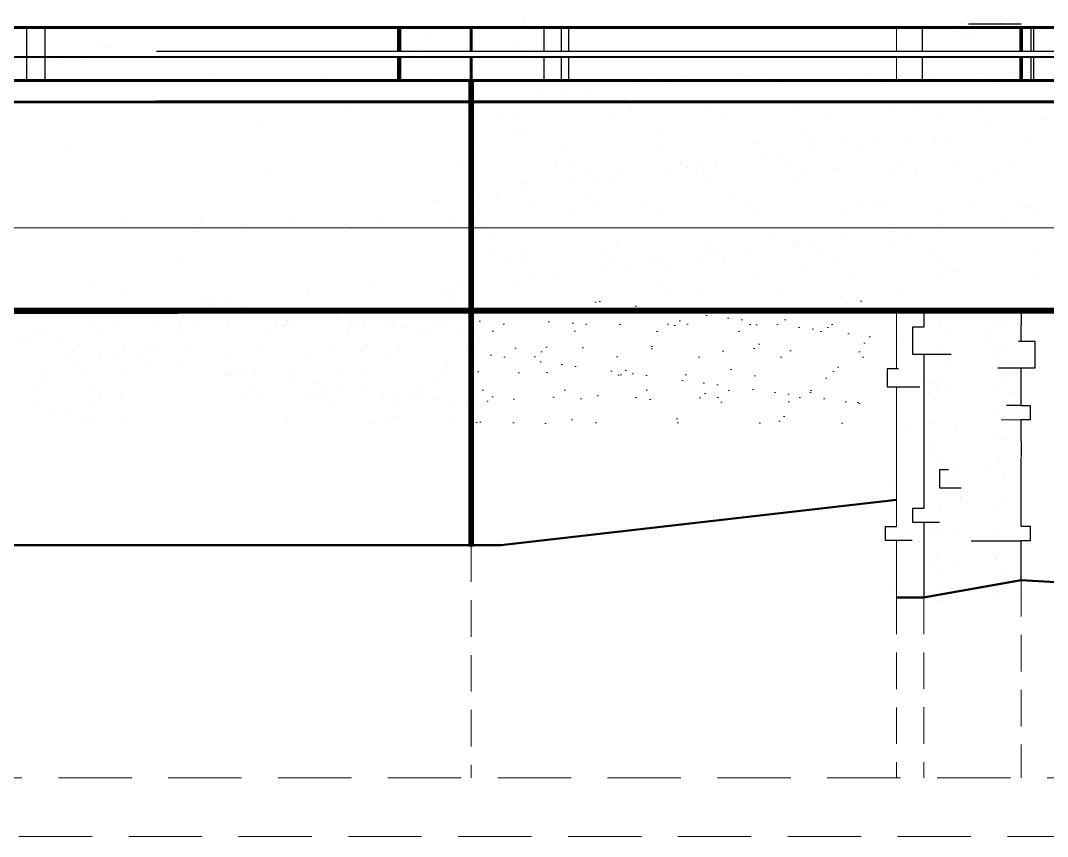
# Model space of a CAD drawing. Header units: inches. Extents: x 913 to 4010, y 85 to 6286.
# Drawn here: x 2508.8 to 2684.1, y 311.5 to 450.9 of the extents above; entities that cross this region are included whole.
import ezdxf

# ---------------------------------------------------------------- set-up
doc = ezdxf.new("R2010")
doc.units = ezdxf.units.IN
doc.header["$MEASUREMENT"] = 0
doc.linetypes.add('CENTER', pattern=[2, 1.25, -0.25, 0.25, -0.25])
doc.linetypes.add('HIDDEN', pattern=[0.375, 0.25, -0.125])
for name, color, linetype, lineweight in [('ARCHENT RD', 3, 'CENTER', 20), ('FINISHED GRADE', 3, 'Continuous', 50), ('FOUNDATION', 7, 'HIDDEN', 20)]:
    doc.layers.add(name, color=color, linetype=linetype, lineweight=lineweight)
for name, color, linetype in [('NORTH_ELEVATION', 7, 'Continuous'), ('SOUTH_ELEVATION', 7, 'Continuous'), ('SOUTH_ELEVATION_TEXT', 7, 'Continuous')]:
    doc.layers.add(name, color=color, linetype=linetype)

msp = doc.modelspace()

# ---------------------------------------------------------------- hatches: boundary and pattern name
at = {"layer": 'SOUTH_ELEVATION', "linetype": 'Continuous', "lineweight": 20, "ltscale": 0.75}
h = msp.add_hatch(dxfattribs=at)
h.set_pattern_fill('AR-SAND', scale=4.5, style=0)
h.set_pattern_definition([(142.5186646769364, (3176.083920232323, 1796.23986167983), (0.2806455264274494, 8.670798843733849), [0, -6.84, 0, -7.649999999999999, 0, -7.3125]), (172.5186646769365, (3176.083920232323, 1796.23986167983), (-7.968131792266244, 12.69706226814202), [0, -3.69, 0, -6.165000000000001, 0, -2.3625]), (212.5186646769364, (3181.618919938636, 1796.241664761765), (-14.01364593004204, 0.02090065587792691), [0, -2.249999999999997, 0, -8.099999999999987, 0, -10.57499999999999]), (222.5186646769365, (3181.618919938636, 1796.241664761765), (-13.52885560520853, 3.945133090710331), [0, -1.125, 0, -5.31, 0, -6.075])])
h.paths.add_polyline_path([(2585.947774195018, 382.0019848546758), (2585.940936109572, 402.9931556926463), (2655.573218387327, 403.0167264196907), (2655.580056761825, 382.0246682724683)])

# ---------------------------------------------------------------- linework, layer by layer
at = {"layer": 'ARCHENT RD', "color": 1, "linetype": 'Continuous', "lineweight": -3, "ltscale": 150}
msp.add_line((2584.558309468693, 401.6581965513435), (2584.558309468693, 401.6581965513435), dxfattribs=at)
at = {"layer": 'FINISHED GRADE', "color": 3}
for p, q in [((2658.297632507665, 368.9818169052827), (2590.783633204144, 361.2278034270139)), ((2590.783633204144, 361.2278034270139), (2501.947381926021, 361.2278034270139)), ((2679.557071996877, 355.2941992290219, -0.0007643719832658799), (2662.919469199049, 352.2942386626526, -0.0007643719832659091)), ((2679.564684966163, 355.2955719392572), (2662.927082168335, 352.2956113728879)), ((2765.262639578599, 349.913020478221, 0.0007071180242085588), (2679.564684966163, 355.2955719392572)), ((2662.919469199049, 352.2942386626526, -0.0007643719832659091), (2658.290021672695, 352.2942386626526, -0.0007643719832659091)), ((2662.927082168335, 352.2956113728879), (2658.297634641981, 352.2956113728879))]:
    msp.add_line(p, q, dxfattribs=at)
at = {"layer": 'FOUNDATION', "color": 7, "ltscale": 25}
for p, q in [((2585.696853709417, 361.2278034270139), (2585.696853709417, 321.4834729995646)), ((2679.564684966163, 355.2955719392572), (2679.564684966163, 321.4834729995643)), ((2658.297634641981, 352.2956113728879), (2658.297634641981, 321.4834729995644)), ((2662.942463983226, 352.2983848997398), (2662.942463983225, 321.4834729995644))]:
    msp.add_line(p, q, dxfattribs=at)
at = {"layer": 'NORTH_ELEVATION', "color": 27, "linetype": 'Continuous', "lineweight": 20, "ltscale": 0.5}
for p, q in [((2669.57460541535, 450.6116856480999), (2669.57460541535, 450.6116856480999)), ((2668.38010088935, 449.692722290948), (2668.38010088935, 449.692722290948)), ((2670.551229917307, 448.4913609533471), (2670.551229917307, 448.4913609533471)), ((2665.528934408311, 394.8353433964463), (2665.528934408311, 394.8353433964463)), ((2664.334429882311, 393.9163800392945), (2664.334429882311, 393.9163800392945)), ((2666.505558910268, 392.7150187016936), (2666.505558910268, 392.7150187016936)), ((2675.226861222535, 393.3764016148283), (2675.226861222535, 393.3764016148283)), ((2676.421365748535, 394.2953649719801), (2676.421365748535, 394.2953649719801)), ((2677.397990250492, 392.1750402772274), (2677.397990250492, 392.1750402772274)), ((2665.528934408311, 390.0228000479716), (2665.528934408311, 390.0228000479716)), ((2676.421365748535, 389.4828216235054), (2676.421365748535, 389.4828216235054)), ((2664.334429882311, 389.1038366908198), (2664.334429882311, 389.1038366908198)), ((2666.505558910268, 387.9024753532188), (2666.505558910268, 387.9024753532188)), ((2675.226861222535, 388.5638582663536), (2675.226861222535, 388.5638582663536)), ((2677.397990250492, 387.3624969287526), (2677.397990250492, 387.3624969287526)), ((2663.840164551923, 377.6445142096583), (2663.840164551923, 377.6445142096583)), ((2665.034669077923, 378.5634775668101), (2665.034669077923, 378.5634775668101)), ((2678.886926401631, 377.6765806602597), (2678.886926401631, 377.6765806602597)), ((2666.01129357988, 376.4431528720573), (2666.01129357988, 376.4431528720573)), ((2675.79078864354, 375.281580459983), (2675.79078864354, 375.281580459983)), ((2674.59628411754, 374.3626171028312), (2674.59628411754, 374.3626171028312)), ((2676.767413145496, 373.1612557652303), (2676.767413145496, 373.1612557652303)), ((2670.415728548568, 370.4691035082574), (2670.415728548568, 370.4691035082574)), ((2669.221224022568, 369.5501401511056), (2669.221224022568, 369.5501401511056)), ((2676.767413145496, 368.3487124167556), (2676.767413145496, 368.3487124167556)), ((2668.771619719006, 362.8942410769878), (2668.771619719006, 362.8942410769878)), ((2675.341184339978, 363.8131380373906), (2675.341184339978, 363.8131380373906)), ((2676.317808841934, 361.6928133426378), (2676.317808841934, 361.6928133426378)), ((2664.08085172442, 357.847873925146), (2664.08085172442, 357.847873925146)), ((2665.275356250419, 358.7668372822978), (2665.275356250419, 358.7668372822978)), ((2668.771619719006, 358.0816977285131), (2668.771619719006, 358.0816977285131)), ((2675.341184339978, 359.0005946889158), (2675.341184339978, 359.0005946889158)), ((2679.127613574127, 357.8799403757474), (2679.127613574127, 357.8799403757474)), ((2666.251980752376, 356.6465125875451), (2666.251980752376, 356.6465125875451)), ((2676.317808841934, 356.8802699941631), (2676.317808841934, 356.8802699941631)), ((2664.08085172442, 353.0353305766713), (2664.08085172442, 353.0353305766713)), ((2665.275356250419, 353.9542939338231), (2665.275356250419, 353.9542939338231)), ((2679.127613574127, 353.0673970272727), (2679.127613574127, 353.0673970272727)), ((2666.251980752376, 351.8339692390704), (2666.251980752376, 351.8339692390704))]:
    msp.add_line(p, q, dxfattribs=at)
at = {"layer": 'NORTH_ELEVATION', "color": 7, "linetype": 'Continuous', "ltscale": 0.5}
for p, q in [((2509.790517001096, 449.6754782840416), (2509.790517001096, 440.6213194790061)), ((2512.914026308233, 449.6760221174936), (2512.914026308233, 440.6213188283198)), ((2601.044871135812, 449.6913665576282), (2601.044871135812, 445.6588304226458)), ((2602.320850537781, 449.6915887180941, 0.9999999999999928), (2602.320850537781, 445.6588304287845, 0.9999999999999928)), ((2681.686902879301, 449.7054071223232, -0.662752423194362), (2681.686902879301, 445.6588308106087, -0.662752423194362)), ((2601.044871135812, 444.6398245241701), (2601.044871135812, 440.6213004689926)), ((2602.320850537781, 444.6398245303088, 0.9999999999999928), (2602.320850537781, 440.6213002031819, 0.9999999999999928)), ((2681.686902879301, 444.639824912133, -0.662752423194362), (2681.686902879301, 440.6212836697272, -0.662752423194362))]:
    msp.add_line(p, q, dxfattribs=at)
at = {"layer": 'NORTH_ELEVATION', "color": 27, "linetype": 'Continuous', "ltscale": 0.5}
for p, q in [((2662.710793372485, 449.7021031964742), (2662.710793372485, 445.6588307193161)), ((2662.710793372485, 444.6398248208404), (2662.710793372485, 440.6212876228109))]:
    msp.add_line(p, q, dxfattribs=at)
at = {"layer": 'NORTH_ELEVATION', "color": 103, "linetype": 'Continuous', "ltscale": 0.5}
msp.add_line((2531.987452849766, 445.658835477386), (3649.222408361016, 445.6583128904389), dxfattribs=at)
at = {"layer": 'NORTH_ELEVATION', "color": 37, "linetype": 'Continuous', "ltscale": 0.5}
for p, q in [((2672.500335367657, 445.6784546705933), (2672.500335367657, 445.6784546705933)), ((2673.292679161541, 444.7836127040941), (2673.292679161541, 444.7836127040941)), ((2673.606251372873, 444.6650693591698), (2673.606251372873, 444.6650693591698)), ((2672.786017197439, 441.7761482621574), (2672.786017197439, 441.7761482621574)), ((2678.239309017098, 442.007482101634), (2678.239309017098, 442.007482101634)), ((2680.649914080725, 442.0741086294138), (2680.649914080725, 442.0741086294138)), ((2532.229761752146, 440.7104368484809), (2532.229761752146, 440.7104368484809)), ((2541.992059003877, 441.5384680136051), (2541.992059003877, 441.5384680136051)), ((2560.676910174385, 441.572422334827), (2560.676910174385, 441.572422334827)), ((2579.361761344894, 441.6063766560492), (2579.361761344894, 441.6063766560492)), ((2586.131026779713, 440.6529853487534), (2586.131026779713, 440.6529853487534)), ((2598.046612515404, 441.6403309772704), (2598.046612515404, 441.6403309772704)), ((2601.836573462797, 440.8533135431226), (2601.836573462797, 440.8533135431226)), ((2613.917745564341, 440.2042045120529), (2613.917745564341, 440.2042045120529)), ((2616.731463685912, 441.6742852984921), (2616.731463685912, 441.6742852984921)), ((2617.040796877668, 440.615362017546), (2617.040796877668, 440.615362017546)), ((2617.18511114275, 440.7796990944389), (2617.18511114275, 440.7796990944389)), ((2621.918705595627, 441.2575508832686), (2621.918705595627, 441.2575508832686)), ((2630.973919789451, 441.7308346740299), (2630.973919789451, 441.7308346740299)), ((2633.390470430219, 441.3635469890842), (2633.390470430219, 441.3635469890842)), ((2635.416314856421, 441.708239619714), (2635.416314856421, 441.708239619714)), ((2649.096017113302, 441.5638751834524), (2649.096017113302, 441.5638751834524)), ((2654.101166026931, 441.742193940936), (2654.101166026931, 441.742193940936)), ((2664.444554793256, 441.490260734769), (2664.444554793256, 441.490260734769)), ((2662.942463983226, 401.6571975594728), (2662.942463983226, 398.4838976412019)), ((2662.942463983226, 393.8602518706228), (2662.942463983226, 367.5007265030016)), ((2662.942463983226, 365.1889036177125), (2662.942463983226, 358.8515686180352)), ((2658.032966366892, 354.4353677356174), (2658.032966366892, 354.4353677356174))]:
    msp.add_line(p, q, dxfattribs=at)
at = {"layer": 'NORTH_ELEVATION', "color": 103, "linetype": 'Continuous', "lineweight": 40, "ltscale": 0.5}
msp.add_line((3649.222408365913, 444.6398295668758), (2198.600957250736, 444.6398225880417), dxfattribs=at)
at = {"layer": 'NORTH_ELEVATION', "color": 7, "linetype": 'Continuous', "lineweight": 20, "ltscale": 0.5}
for p, q in [((2513.544910581637, 440.6764825272587), (2513.544910581637, 440.6764825272587)), ((2520.263493562059, 440.7850964715813), (2520.263493562059, 440.7850964715813)), ((2527.782342118574, 440.658382725896), (2527.782342118574, 440.658382725896)), ((2533.432992330682, 440.6425282060368), (2533.432992330682, 440.6425282060368)), ((2600.576786852842, 440.0284321522299), (2600.576786852842, 440.0284321522299)), ((2619.261638023351, 440.0623864734516), (2619.261638023351, 440.0623864734516)), ((2637.946489193859, 440.0963407946736), (2637.946489193859, 440.0963407946736)), ((2656.631340364369, 440.1302951158955), (2656.631340364369, 440.1302951158955)), ((2675.316191534878, 440.164249437117), (2675.316191534878, 440.164249437117)), ((2679.345225022313, 440.9940967902105), (2679.345225022313, 440.9940967902105)), ((2600.890160085889, 438.4890903462815), (2600.890160085889, 438.4890903462815)), ((2605.768068803848, 439.1312792120041), (2605.768068803848, 439.1312792120041)), ((2587.822538101208, 437.6843938879285), (2587.822538101208, 437.6843938879285)), ((2589.617432012069, 437.0050075407396), (2589.617432012069, 437.0050075407396)), ((2597.767108772562, 438.0779328407884), (2597.767108772562, 438.0779328407884)), ((2611.831244156804, 437.4781665958467), (2611.831244156804, 437.4781665958467)), ((2636.193843334066, 436.947656004111), (2636.193843334066, 436.947656004111)), ((2660.202549389664, 436.7414287120287), (2660.202549389664, 436.7414287120287)), ((2673.433609060027, 437.175680707214), (2673.433609060027, 437.175680707214)), ((2564.937245526281, 435.3630040988678), (2564.937245526281, 435.3630040988678)), ((2584.739523294109, 436.362818675017), (2584.739523294109, 436.362818675017)), ((2609.949728679294, 435.2277948618794), (2609.949728679294, 435.2277948618794)), ((2612.937160162019, 436.4647812844232), (2612.937160162019, 436.4647812844232)), ((2625.655275362379, 435.4281230562492), (2625.655275362379, 435.4281230562492)), ((2641.003813042331, 435.3545086075635), (2641.003813042331, 435.3545086075635)), ((2657.2091723298, 435.9383565022094), (2657.2091723298, 435.9383565022094)), ((2661.308465394879, 435.7280434006052), (2661.308465394879, 435.7280434006052)), ((2672.914719012885, 436.1386846965788), (2672.914719012885, 436.1386846965788)), ((2550.303519372403, 433.4364375016999), (2550.303519372403, 433.4364375016999)), ((2591.000563297112, 434.1916420608629), (2591.000563297112, 434.1916420608629)), ((2593.744369391827, 434.6439469672337), (2593.744369391827, 434.6439469672337)), ((2609.685414467622, 434.2255963820842), (2609.685414467622, 434.2255963820842)), ((2628.370265638131, 434.2595507033059), (2628.370265638131, 434.2595507033059)), ((2647.055116808639, 434.2935050245278), (2647.055116808639, 434.2935050245278)), ((2665.739967979149, 434.3274593457497), (2665.739967979149, 434.3274593457497)), ((2684.05226929163, 433.9026864769971), (2684.05226929163, 433.9026864769971)), ((2593.79448452937, 432.2121132062416), (2593.79448452937, 432.2121132062416)), ((2618.157083706634, 431.6816026145043), (2618.157083706634, 431.6816026145043)), ((2642.165789762229, 431.475375322424), (2642.165789762229, 431.475375322424)), ((2594.900400534586, 431.1987278948181), (2594.900400534586, 431.1987278948181)), ((2633.768430578876, 429.802604375004), (2633.768430578876, 429.802604375004)), ((2643.271705767444, 430.4619900110006), (2643.271705767444, 430.4619900110006)), ((2649.47397726196, 430.0029325693745), (2649.47397726196, 430.0029325693745)), ((2651.750995708072, 429.6501431344682), (2651.750995708072, 429.6501431344682)), ((2654.874047021398, 430.0613006399612), (2654.874047021398, 430.0613006399612)), ((2659.751955739358, 430.7034895056838), (2659.751955739358, 430.7034895056838)), ((2664.822514941915, 429.9293181206899), (2664.822514941915, 429.9293181206899)), ((2666.528388939495, 430.9448647306863), (2666.528388939495, 430.9448647306863)), ((2681.027874229382, 430.5131660153352), (2681.027874229382, 430.5131660153352)), ((2516.485335150942, 428.9841890850739), (2516.485335150942, 428.9841890850739)), ((2586.508986928372, 429.0920427346741), (2586.508986928372, 429.0920427346741)), ((2602.214533611454, 429.2923709290444), (2602.214533611454, 429.2923709290444)), ((2617.563071291409, 429.2187564803603), (2617.563071291409, 429.2187564803603)), ((2638.723410229619, 427.9350289686968), (2638.723410229619, 427.9350289686968)), ((2643.601318947578, 428.5772178344193), (2643.601318947578, 428.5772178344193)), ((2584.207531512564, 426.5817632619505), (2584.207531512564, 426.5817632619505)), ((2600.120324079201, 426.4155492248992), (2600.120324079201, 426.4155492248992)), ((2602.892382683073, 426.6157175831727), (2602.892382683073, 426.6157175831727)), ((2621.577233853583, 426.6496719043939), (2621.577233853583, 426.6496719043939)), ((2624.129030134797, 426.2093219328174), (2624.129030134797, 426.2093219328174)), ((2627.450682155799, 426.4509461631549), (2627.450682155799, 426.4509461631549)), ((2635.600358916292, 427.5238714632037), (2635.600358916292, 427.5238714632037)), ((2640.262085024091, 426.6836262256156), (2640.262085024091, 426.6836262256156)), ((2658.9469361946, 426.7175805468376), (2658.9469361946, 426.7175805468376)), ((2677.63178736511, 426.7515348680595), (2677.63178736511, 426.7515348680595)), ((2550.805684550642, 425.3729345633569), (2550.805684550642, 425.3729345633569)), ((2586.737705850003, 424.96986443691), (2586.737705850003, 424.96986443691)), ((2605.422557020511, 425.0038187581322), (2605.422557020511, 425.0038187581322)), ((2611.30004536402, 424.3246744918904), (2611.30004536402, 424.3246744918904)), ((2619.449722124513, 425.3975997919392), (2619.449722124513, 425.3975997919392)), ((2622.57277343784, 425.8087572974323), (2622.57277343784, 425.8087572974323)), ((2624.107408191021, 425.0377730793534), (2624.107408191021, 425.0377730793534)), ((2625.234946140012, 425.1959366213939), (2625.234946140012, 425.1959366213939)), ((2642.79225936153, 425.0717274005751), (2642.79225936153, 425.0717274005751)), ((2648.491629312059, 425.6788113410817), (2648.491629312059, 425.6788113410817)), ((2657.587132478459, 424.3774138881304), (2657.587132478459, 424.3774138881304)), ((2661.477110532038, 425.1056817217971), (2661.477110532038, 425.1056817217971)), ((2667.901632499851, 425.952335332857), (2667.901632499851, 425.952335332857)), ((2594.122329540484, 423.0830043531555), (2594.122329540484, 423.0830043531555)), ((2603.299085332734, 423.2713281206748), (2603.299085332734, 423.2713281206748)), ((2606.422136646061, 423.6824856261678), (2606.422136646061, 423.6824856261678)), ((2610.327688827953, 423.6668522478008), (2610.327688827953, 423.6668522478008)), ((2626.033235511035, 423.867180442169), (2626.033235511035, 423.867180442169)), ((2641.38177319099, 423.7935659934856), (2641.38177319099, 423.7935659934856)), ((2587.148448540955, 421.1450564494103), (2587.148448540955, 421.1450564494103)), ((2590.271499854282, 421.5562139549033), (2590.271499854282, 421.5562139549033)), ((2595.149408572241, 422.1984028206259), (2595.149408572241, 422.1984028206259)), ((2606.092270507363, 420.9432685432123), (2606.092270507363, 420.9432685432123)), ((2579.127368178305, 420.119782091891), (2579.127368178305, 420.119782091891)), ((2595.846333464783, 419.1670286667643), (2595.846333464783, 419.1670286667643)), ((2607.198186512579, 419.9298832317888), (2607.198186512579, 419.9298832317888)), ((2614.531184635291, 419.2009829879864), (2614.531184635291, 419.2009829879864)), ((2630.454869684627, 420.412757951475), (2630.454869684627, 420.412757951475)), ((2633.216035805801, 419.2349373092077), (2633.216035805801, 419.2349373092077)), ((2651.90088697631, 419.2688916304294), (2651.90088697631, 419.2688916304294)), ((2654.463575740222, 420.2065306593947), (2654.463575740222, 420.2065306593947)), ((2655.569491745437, 419.1931453479713), (2655.569491745437, 419.1931453479713)), ((2670.585738146818, 419.3028459516513), (2670.585738146818, 419.3028459516513)), ((2678.826174917488, 419.676020067657), (2678.826174917488, 419.676020067657)), ((2586.886947077028, 417.531100120596), (2586.886947077028, 417.531100120596)), ((2602.592493760113, 417.7314283149658), (2602.592493760113, 417.7314283149658)), ((2617.941031440065, 417.6578138662801), (2617.941031440065, 417.6578138662801)), ((2634.146390727534, 418.241661760926), (2634.146390727534, 418.241661760926)), ((2649.851937410619, 418.4419899552954), (2649.851937410619, 418.4419899552954)), ((2665.200475090571, 418.3683755066113), (2665.200475090571, 418.3683755066113)), ((2676.556660373354, 417.3809675911132), (2676.556660373354, 417.3809675911132)), ((2681.405834378038, 418.9522234012575), (2681.405834378038, 418.9522234012575)), ((2681.434569091313, 418.0231564568357), (2681.434569091313, 418.0231564568357)), ((2526.965330870606, 416.7811242217272), (2526.965330870606, 416.7811242217272)), ((2539.627503426524, 416.8205384802661), (2539.627503426524, 416.8205384802661)), ((2539.684205647069, 416.413953037425), (2539.684205647069, 416.413953037425)), ((2546.697498196904, 415.8195878068325), (2546.697498196904, 415.8195878068325)), ((2555.333050109607, 417.020866674635), (2555.333050109607, 417.020866674635)), ((2564.046804824333, 415.8834424456879), (2564.046804824333, 415.8834424456879)), ((2570.681587789561, 416.9472522259503), (2570.681587789561, 416.9472522259503)), ((2583.019884382133, 416.8829871853927), (2583.019884382133, 416.8829871853927)), ((2588.055510879928, 415.677215153607), (2588.055510879928, 415.677215153607)), ((2665.283932299534, 415.8968847855713), (2665.283932299534, 415.8968847855713))]:
    msp.add_line(p, q, dxfattribs=at)
at = {"layer": 'NORTH_ELEVATION', "color": 49, "linetype": 'Continuous', "ltscale": 0.5}
msp.add_line((2531.98832339815, 437.1588378312015), (3651.724758841917, 437.1588378312015), dxfattribs=at)
at = {"layer": 'NORTH_ELEVATION', "color": 37, "linetype": 'Continuous', "lineweight": 20, "ltscale": 0.5}
msp.add_line((2662.170722491082, 361.9250074070493, 0.6156867711752291), (2662.170722491082, 361.9250074070493, 0.6156867711752291), dxfattribs=at)
at = {"layer": 'NORTH_ELEVATION', "linetype": 'HIDDEN', "lineweight": 5, "ltscale": 50}
for p, q in [((2158.993026417882, 321.4834729995656), (3034.711733157921, 321.4834729995634)), ((2170.992975651644, 311.4834729995652), (3039.321409205032, 311.4834729995653))]:
    msp.add_line(p, q, dxfattribs=at)
at = {"layer": 'NORTH_ELEVATION', "color": 103, "linetype": 'Continuous', "ltscale": 0.5, "const_width": 0.5}
msp.add_lwpolyline([(2195.881612595556, 449.6208236804146), (3651.724214423224, 449.87430008465)], dxfattribs=at)
at = {"layer": 'NORTH_ELEVATION', "color": 7, "linetype": 'Continuous', "ltscale": 0.5}
for points, const_width in [([(2581.57310700883, 445.658835477386), (2581.57310700883, 445.6588303289686)], 0.5), ([(3651.719689223739, 440.6210815934915), (2195.99241807835, 440.6213848491044), (2195.99241807835, 436.9053806244934)], 0.5), ([(2195.99241807835, 436.9053806244934), (3651.719689223739, 437.1588369485315)], 0.5), ([(3649.473663017329, 401.6446242613918), (2199.100808738237, 401.1620863298992)], 1)]:
    msp.add_lwpolyline(points, dxfattribs=dict(at, const_width=const_width))
at = {"layer": 'NORTH_ELEVATION', "color": 37, "linetype": 'Continuous', "ltscale": 0.5, "const_width": 1}
for points in [[(2585.696853709417, 440.6213036662758), (2585.696853709417, 401.6581820406573)], [(2585.696853709417, 401.4880005955279), (2585.696853709417, 360.9873471587992)]]:
    msp.add_lwpolyline(points, dxfattribs=at)
at = {"layer": 'SOUTH_ELEVATION', "color": 7, "linetype": 'Continuous', "lineweight": 20, "ltscale": 0.5}
for p, q in [((2594.858142613947, 450.8845018043016), (2594.858142613947, 450.8845018043016)), ((2594.289022407628, 450.0977109209971), (2594.289022407628, 450.0977109209971)), ((2676.003618066703, 450.4526787290904), (2676.003618066703, 450.4526787290904)), ((2578.184513538734, 447.8178537165272), (2578.184513538734, 447.8178537165272)), ((2592.931758877713, 447.2860037236242), (2592.931758877713, 447.2860037236242))]:
    msp.add_line(p, q, dxfattribs=at)
at = {"layer": 'SOUTH_ELEVATION', "color": 37, "linetype": 'Continuous', "ltscale": 0.5}
for p, q in [((2598.116287197121, 449.6908566625851, 0.1288459392919795), (2598.11625919577, 445.6588304085565, -1.619778426109608e-07)), ((2522.095116922649, 446.3137167372672), (2522.095116922649, 446.3137167372672)), ((2523.070068068478, 446.3505908510363), (2523.070068068478, 446.3505908510363)), ((2576.663858365624, 445.9894237352573), (2576.663858365624, 445.9894237352573)), ((2595.900833327411, 445.9786167037853), (2595.900833327411, 445.9786167037853)), ((2515.772554213573, 443.5398299431729), (2515.772554213573, 443.5398299431729)), ((2520.192411221863, 444.2436936246511), (2520.192411221863, 444.2436936246511)), ((2521.743346930496, 444.0330795030077), (2521.743346930496, 444.0330795030077)), ((2595.256479720793, 444.0106481048554), (2595.256479720793, 444.0106481048554)), ((2598.116252119045, 444.6398245100807, -0.03256317841613604), (2598.116224211468, 440.6213010790853, -0.1609777879261465)), ((2662.942463983226, 398.4838976412019), (2661.014517253802, 398.4838976412019)), ((2661.014517253802, 398.4838976412019), (2661.014517253802, 393.8602518706228)), ((2661.014517253802, 393.8602518706228), (2667.628872463475, 393.8602735390948)), ((2656.69760065334, 391.3712169264817), (2656.69760065334, 388.2795968967911)), ((2658.627328337842, 391.3714074929516), (2656.699381608419, 391.3714074929516)), ((2656.69760065334, 388.2795968967911), (2662.266614273282, 388.2795968967911)), ((2679.544032203074, 385.1215237407292), (2677.102560690907, 385.1215237407292)), ((2667.195468990764, 374.1334414243214), (2665.648526659284, 374.1334414243214)), ((2665.648526659284, 374.1334414243214), (2665.648526659284, 371.0418213946308)), ((2665.648526659284, 371.0418213946308), (2669.348959066023, 371.0418430631028)), ((2662.942463983226, 367.5007265030016), (2661.014517253802, 367.5007265030016)), ((2661.014517253802, 367.5007265030016), (2661.014517253802, 365.1889036177125)), ((2661.014517253802, 365.1889036177125), (2665.641573484462, 365.1889036177125)), ((2656.369687912557, 364.3931564234603), (2656.369687912557, 362.0813335381712)), ((2658.297634641981, 364.3931564234603), (2656.369687912557, 364.3931564234603)), ((2656.369687912557, 362.0813335381712), (2660.996744143217, 362.0813335381712)), ((2671.032149093276, 362.0156945479799), (2679.515085516151, 362.0156945479799)), ((2662.942463983226, 358.8515686180352), (2662.942463983226, 352.2983848997398))]:
    msp.add_line(p, q, dxfattribs=at)
at = {"layer": 'SOUTH_ELEVATION', "color": 27, "linetype": 'Continuous', "lineweight": 20, "ltscale": 50}
for p, q in [((2658.297634641972, 445.6588306980848), (2658.297634641972, 449.7013348224721)), ((2658.297634641972, 440.6212885421556), (2658.297634641972, 444.639824799609))]:
    msp.add_line(p, q, dxfattribs=at)
at = {"layer": 'SOUTH_ELEVATION', "color": 27, "linetype": 'Continuous', "lineweight": 20, "ltscale": 0.75}
for p, q in [((2668.321473751691, 449.0382230471243, 0.9999999999999944), (2668.321473751691, 449.0382230471243, 0.9999999999999944)), ((2669.636140552683, 450.349494224977, 0.9999999999999944), (2669.636140552683, 450.349494224977, 0.9999999999999944)), ((2662.868040549116, 447.7910356008058, 0.9999999999999944), (2662.868040549116, 447.7910356008058, 0.9999999999999944)), ((2669.427389756906, 448.0248377357009, 0.9999999999999944), (2669.427389756906, 448.0248377357009, 0.9999999999999944)), ((2664.725407048213, 399.9177798695886, 0.9999999999999944), (2664.725407048213, 399.9177798695886, 0.9999999999999944)), ((2665.831323053429, 398.9043945581651, 0.9999999999999944), (2665.831323053429, 398.9043945581651, 0.9999999999999944)), ((2674.151487110968, 398.3217531317208), (2674.151487110968, 398.3217531317208)), ((2675.617838388437, 399.3778014451224, 0.9999999999999944), (2675.617838388437, 399.3778014451224, 0.9999999999999944)), ((2676.723754393653, 398.3644161336989, 0.9999999999999944), (2676.723754393653, 398.3644161336989, 0.9999999999999944)), ((2679.029395828927, 398.9639419974434), (2679.029395828927, 398.9639419974434)), ((2667.521956915871, 397.9106403545048), (2667.521956915871, 397.9106403545048)), ((2674.317749120432, 396.6343330406706), (2674.317749120432, 396.6343330406706)), ((2674.971981468933, 395.3200383303889), (2674.971981468933, 395.3200383303889)), ((2676.847923457871, 395.0224342156301), (2676.847923457871, 395.0224342156301)), ((2663.765221020373, 389.1856888525396), (2663.765221020373, 389.1856888525396)), ((2665.590469545644, 389.7606086248487, 0.9999999999999944), (2665.590469545644, 389.7606086248487, 0.9999999999999944)), ((2676.482900885868, 389.2206302003825, 0.9999999999999944), (2676.482900885868, 389.2206302003825, 0.9999999999999944)), ((2665.337057723041, 387.4450720770036, 0.9999999999999944), (2665.337057723041, 387.4450720770036, 0.9999999999999944)), ((2663.843273320572, 387.1367128856524), (2663.843273320572, 387.1367128856524)), ((2664.949189325787, 386.1233275742289), (2664.949189325787, 386.1233275742289)), ((2675.349941617591, 383.7590957163098), (2675.349941617591, 383.7590957163098)), ((2676.560412357814, 383.1039909061141), (2676.560412357814, 383.1039909061141)), ((2664.904256715552, 382.0311103343423), (2664.904256715552, 382.0311103343423)), ((2668.3005316572, 381.340170572782), (2668.3005316572, 381.340170572782)), ((2679.163519288104, 381.6097196465722), (2679.163519288104, 381.6097196465722)), ((2674.987261283442, 380.3640169331253, 0.9999999999999944), (2674.987261283442, 380.3640169331253, 0.9999999999999944)), ((2676.093177288657, 379.3506316217018, 0.9999999999999944), (2676.093177288657, 379.3506316217018, 0.9999999999999944)), ((2668.121471195239, 374.99018601248, 0.9999999999999944), (2668.121471195239, 374.99018601248, 0.9999999999999944)), ((2670.4772636859, 370.2069120851345, 0.9999999999999944), (2670.4772636859, 370.2069120851345, 0.9999999999999944)), ((2669.162596884908, 368.8956409072819, 0.9999999999999944), (2669.162596884908, 368.8956409072819, 0.9999999999999944)), ((2665.577744895537, 367.6484317924914, 0.9999999999999944), (2665.577744895537, 367.6484317924914, 0.9999999999999944)), ((2675.643572985095, 367.8821891991093, 0.9999999999999944), (2675.643572985095, 367.8821891991093, 0.9999999999999944)), ((2664.471828890321, 363.8492737554401, 0.9999999999999944), (2664.471828890321, 363.8492737554401, 0.9999999999999944)), ((2665.577744895537, 362.8358884440166, 0.9999999999999944), (2665.577744895537, 362.8358884440166, 0.9999999999999944)), ((2675.402719477311, 358.738403265793, 0.9999999999999944), (2675.402719477311, 358.738403265793, 0.9999999999999944)), ((2665.336891387752, 353.6921025107002, 0.9999999999999944), (2665.336891387752, 353.6921025107002, 0.9999999999999944)), ((2674.898271900381, 352.4982514502141, 0.9999999999999944), (2674.898271900381, 352.4982514502141, 0.9999999999999944))]:
    msp.add_line(p, q, dxfattribs=at)
at = {"layer": 'SOUTH_ELEVATION', "color": 27, "linetype": 'Continuous', "ltscale": 0.5}
msp.add_line((2670.587853643435, 450.3269319218559), (2679.560156312592, 450.3269319218559), dxfattribs=at)
at = {"layer": 'SOUTH_ELEVATION', "color": 7, "linetype": 'Continuous', "ltscale": 0.5}
for p, q in [((2681.235204101744, 449.7053284771579), (2681.235204101744, 445.6588308084357)), ((2681.235204101744, 444.6398249099599), (2681.235204101744, 440.6212837638246))]:
    msp.add_line(p, q, dxfattribs=at)
at = {"layer": 'SOUTH_ELEVATION', "color": 7, "linetype": 'Continuous', "lineweight": 20, "ltscale": 0.75}
for p, q in [((2673.670639310198, 433.2226700900155), (2673.670639310198, 433.2226700900155)), ((2675.431508314491, 424.4841031791473), (2675.431508314491, 424.4841031791473)), ((2673.087201268045, 423.3469926366163), (2673.087201268045, 423.3469926366163)), ((2538.696538165618, 414.7662414356166), (2538.696538165618, 414.7662414356166)), ((2589.161426885143, 414.6638298421831), (2589.161426885143, 414.6638298421831)), ((2637.532732118005, 413.9270919583644), (2637.532732118005, 413.9270919583644)), ((2649.133295507753, 413.7706131143063), (2649.133295507753, 413.7706131143063)), ((2657.282972268246, 414.8435384143552), (2657.282972268246, 414.8435384143552)), ((2660.789415290054, 414.4099666780517), (2660.789415290054, 414.4099666780517)), ((2610.70564897661, 412.1059096337206), (2610.70564897661, 412.1059096337206)), ((2626.411195659694, 412.3062378280904), (2626.411195659694, 412.3062378280904)), ((2641.132335476467, 412.7172667430907), (2641.132335476467, 412.7172667430907)), ((2641.759733339647, 412.2326233794065), (2641.759733339647, 412.2326233794065)), ((2644.255386789794, 413.1284242485838), (2644.255386789794, 413.1284242485838)), ((2657.965092627116, 412.8164712740513), (2657.965092627116, 412.8164712740513)), ((2589.053301680235, 411.5571498678523), (2589.053301680235, 411.5571498678523)), ((2594.500289689142, 411.5220617390769), (2594.500289689142, 411.5220617390769)), ((2607.738152850745, 411.591104189074), (2607.738152850745, 411.591104189074)), ((2624.981698684688, 410.5909950718255), (2624.981698684688, 410.5909950718255)), ((2626.423004021254, 411.625058510296), (2626.423004021254, 411.625058510296)), ((2628.104749998015, 411.0021525773186), (2628.104749998015, 411.0021525773186)), ((2632.982658715974, 411.6443414430419), (2632.982658715974, 411.6443414430419)), ((2645.107855191764, 411.6590128315172), (2645.107855191764, 411.6590128315172)), ((2663.792706362272, 411.6929671527396), (2663.792706362272, 411.6929671527396)), ((2682.477557532779, 411.7269214739611), (2682.477557532779, 411.7269214739611)), ((2535.528922506148, 409.8433880791463), (2535.528922506148, 409.8433880791463)), ((2591.583476017674, 409.9452510428123), (2591.583476017674, 409.9452510428123)), ((2594.381350429758, 409.8806511722646), (2594.381350429758, 409.8806511722646)), ((2608.831061892909, 408.4647234005611), (2608.831061892909, 408.4647234005611)), ((2610.268327188184, 409.9792053640335), (2610.268327188184, 409.9792053640335)), ((2611.954113206235, 408.8758809060541), (2611.954113206235, 408.8758809060541)), ((2616.832021924195, 409.5180697717767), (2616.832021924195, 409.5180697717767)), ((2618.390056485356, 409.6744238801828), (2618.390056485356, 409.6744238801828)), ((2619.495972490572, 408.6610385687593), (2619.495972490572, 408.6610385687593)), ((2628.953178358692, 410.0131596852557), (2628.953178358692, 410.0131596852557)), ((2642.75265566262, 409.1439132884454), (2642.75265566262, 409.1439132884454)), ((2647.638029529202, 410.0471140064765), (2647.638029529202, 410.0471140064765)), ((2666.322880699711, 410.0810683276991), (2666.322880699711, 410.0810683276991)), ((2666.761361718215, 408.9376859963647), (2666.761361718215, 408.9376859963647)), ((2595.803476414456, 406.7496092347897), (2595.803476414456, 406.7496092347897)), ((2600.681385132415, 407.3917981005122), (2600.681385132415, 407.3917981005122)), ((2650.229897559275, 406.8810473412166), (2650.229897559275, 406.8810473412166)), ((2665.578435239228, 406.8074328925327), (2665.578435239228, 406.8074328925327)), ((2667.86727772343, 407.9243006849413), (2667.86727772343, 407.9243006849413)), ((2681.783794526697, 407.3912807871779), (2681.783794526697, 407.3912807871779)), ((2521.225364156011, 405.3928322527199), (2521.225364156011, 405.3928322527199)), ((2568.484807806517, 406.1033938930511), (2568.484807806517, 406.1033938930511)), ((2584.1903544896, 406.3037220874196), (2584.1903544896, 406.3037220874196)), ((2592.680425101129, 406.3384517292966), (2592.680425101129, 406.3384517292966)), ((2618.318991588724, 406.0968712522015), (2618.318991588724, 406.0968712522015)), ((2634.524350876191, 406.6807191468472), (2634.524350876191, 406.6807191468472)), ((2525.857450701759, 404.1737886955341), (2525.857450701759, 404.1737886955341)), ((2557.749688890181, 404.3454164445657), (2557.749688890181, 404.3454164445657)), ((2581.573197438751, 404.5416068771112), (2581.573197438751, 404.5416068771112)), ((2581.912004213284, 404.2756516592001), (2581.912004213284, 404.2756516592001)), ((2582.679113443967, 403.5282215656878), (2582.679113443967, 403.5282215656878)), ((2619.376954802964, 404.1763695938878), (2619.376954802964, 404.1763695938878)), ((2624.715896035187, 403.8778598988404), (2624.715896035187, 403.8778598988404)), ((2638.061805973472, 404.2103239151099), (2638.061805973472, 404.2103239151099)), ((2658.615238357185, 404.2442565678588), (2658.615238357185, 404.2442565678588)), ((2517.2717186072, 401.6111488537481), (2517.2717186072, 401.6111488537481)), ((2540.066715872206, 402.7400315891796), (2540.066715872206, 402.7400315891796)), ((2540.786026176117, 402.900917592659), (2540.786026176117, 402.900917592659)), ((2546.898545559329, 402.0982147897157), (2546.898545559329, 402.0982147897157)), ((2550.557133803296, 401.6177649368592), (2550.557133803296, 401.6177649368592)), ((2585.385131234317, 402.9444078462429), (2585.385131234317, 402.9444078462429)), ((2552.89952261803, 401.3101598481401), (2552.89952261803, 401.3101598481401)), ((2559.012042001243, 400.5074570451968), (2559.012042001243, 400.5074570451968)), ((2562.670630245209, 400.0270071923403), (2562.670630245209, 400.0270071923403)), ((2565.013019059944, 399.7194021036212), (2565.013019059944, 399.7194021036212)), ((2572.431239047783, 399.7157439081666), (2572.431239047783, 399.7157439081666)), ((2520.298468447124, 399.5374795411271), (2520.298468447124, 399.5374795411271)), ((2524.410688673081, 399.0148938796433), (2524.410688673081, 399.0148938796433)), ((2532.077676778631, 399.3910705832016), (2532.077676778631, 399.3910705832016)), ((2536.152942047901, 399.1513724451286), (2536.152942047901, 399.1513724451286)), ((2538.424334603123, 398.9939932237651), (2538.424334603123, 398.9939932237651)), ((2544.231838245085, 398.9571439795695), (2544.231838245085, 398.9571439795695)), ((2552.437980533164, 398.9730925678878), (2552.437980533164, 398.9730925678878)), ((2553.595571477415, 398.7948984984691), (2553.595571477415, 398.7948984984691)), ((2554.42476084697, 399.555207639158), (2554.42476084697, 399.555207639158)), ((2555.743222908773, 399.0161047685767), (2555.743222908773, 399.0161047685767)), ((2566.451626463207, 398.9521919120095), (2566.451626463207, 398.9521919120095)), ((2567.522431240279, 398.8696958106511), (2567.522431240279, 398.8696958106511)), ((2571.125538443157, 398.9166993006779), (2571.125538443157, 398.9166993006779)), ((2574.784126687123, 398.4362494478214), (2574.784126687123, 398.4362494478214)), ((2577.126515501858, 398.1286443591023), (2577.126515501858, 398.1286443591023)), ((2579.676592706734, 398.4357692070189), (2579.676592706734, 398.4357692070189)), ((2580.465272393248, 398.9312912561313), (2580.465272393248, 398.9312912561313)), ((2509.01310287474, 396.7953853666079), (2509.01310287474, 396.7953853666079)), ((2510.454622932933, 396.3884900366927), (2510.454622932933, 396.3884900366927)), ((2511.563180079616, 397.1025102145247), (2511.563180079616, 397.1025102145247)), ((2512.35185976613, 397.5980322636369), (2512.35185976613, 397.5980322636369)), ((2522.513451839884, 397.8053516526991), (2522.513451839884, 397.8053516526991)), ((2536.527097769926, 397.7844509968209), (2536.527097769926, 397.7844509968209)), ((2550.540743699968, 397.7635503409435), (2550.540743699968, 397.7635503409435)), ((2564.55438963001, 397.7426496850653), (2564.55438963001, 397.7426496850653)), ((2578.568035560051, 397.7217490291871), (2578.568035560051, 397.7217490291871)), ((2583.23903488507, 397.325941556159), (2583.23903488507, 397.325941556159)), ((2586.897623129037, 396.8454917033025), (2586.897623129037, 396.8454917033025)), ((2515.125622257953, 395.9926825636646), (2515.125622257953, 395.9926825636646)), ((2517.846682025875, 394.4373518249624), (2517.846682025875, 394.4373518249624)), ((2518.784210501919, 395.5122327108081), (2518.784210501919, 395.5122327108081)), ((2526.369138251048, 394.8824319439777), (2526.369138251048, 394.8824319439777)), ((2531.675319452297, 395.0457030854093), (2531.675319452297, 395.0457030854093)), ((2537.880522914734, 394.9413927329852), (2537.880522914734, 394.9413927329852)), ((2549.659731246241, 394.7949837750593), (2549.659731246241, 394.7949837750593)), ((2549.681797653109, 395.2062393544181), (2549.681797653109, 395.2062393544181)), ((2567.124427082623, 394.8497654077585), (2567.124427082623, 394.8497654077585)), ((2567.953616452179, 395.6100745484473), (2567.953616452179, 395.6100745484473)), ((2585.960094652991, 395.7706108174564), (2585.960094652991, 395.7706108174564)), ((2516.991073080772, 392.9403500100145), (2516.991073080772, 392.9403500100145)), ((2522.184776269821, 393.6929759022739), (2522.184776269821, 393.6929759022739)), ((2524.527165084556, 393.3853708135548), (2524.527165084556, 393.3853708135548)), ((2529.697045170417, 393.4300989798219), (2529.697045170417, 393.4300989798219)), ((2530.84613008274, 394.2853939447205), (2530.84613008274, 394.2853939447205)), ((2543.710691100458, 393.4091983239446), (2543.710691100458, 393.4091983239446)), ((2557.724337030501, 393.3882976680663), (2557.724337030501, 393.3882976680663)), ((2561.813892712697, 394.3610571714273), (2561.813892712697, 394.3610571714273)), ((2571.737982960542, 393.3673970121881), (2571.737982960542, 393.3673970121881)), ((2573.325277376382, 394.4200179604347), (2573.325277376382, 394.4200179604347)), ((2585.10448570789, 394.2736090025087), (2585.10448570789, 394.2736090025087)), ((2585.751628890584, 393.3464963563104), (2585.751628890584, 393.3464963563104)), ((2517.638216263467, 392.013237363816), (2517.638216263467, 392.013237363816)), ((2530.639684467768, 392.5826680106115), (2530.639684467768, 392.5826680106115)), ((2536.64066152647, 391.7946130690359), (2536.64066152647, 391.7946130690359)), ((2545.204175057505, 391.1005699946988), (2545.204175057505, 391.1005699946988)), ((2563.210653258318, 391.2611062637075), (2563.210653258318, 391.2611062637075)), ((2581.482472057387, 391.6649414577371), (2581.482472057387, 391.6649414577371)), ((2512.539870060714, 389.5713733245543), (2512.539870060714, 389.5713733245543)), ((2513.369059430271, 390.3316824652431), (2513.369059430271, 390.3316824652431)), ((2520.017822920696, 390.8666806973933), (2520.017822920696, 390.8666806973933)), ((2526.932356258435, 390.6967348006694), (2526.932356258435, 390.6967348006694)), ((2543.951192718658, 390.2863451358357), (2543.951192718658, 390.2863451358357)), ((2544.374985687949, 390.34026085401), (2544.374985687949, 390.34026085401)), ((2546.411769153648, 390.5114604132361), (2546.411769153648, 390.5114604132361)), ((2548.754157968383, 390.203855324517), (2548.754157968383, 390.203855324517)), ((2554.866677351595, 389.4011525215737), (2554.866677351595, 389.4011525215737)), ((2555.462577382345, 390.3453059248429), (2555.462577382345, 390.3453059248429)), ((2567.241785713852, 390.1988969669171), (2567.241785713852, 390.1988969669171)), ((2579.395947180306, 389.7649703632853), (2579.395947180306, 389.7649703632853)), ((2580.653282687831, 390.9046323170483), (2580.653282687831, 390.9046323170483)), ((2511.282534553189, 388.4317113707909), (2511.282534553189, 388.4317113707909)), ((2520.780032054392, 387.7452505131841), (2520.780032054392, 387.7452505131841)), ((2548.807323914476, 387.7034492014286), (2548.807323914476, 387.7034492014286)), ((2558.525265595562, 388.9207026687172), (2558.525265595562, 388.9207026687172)), ((2560.867654410296, 388.6130975799981), (2560.867654410296, 388.6130975799981)), ((2562.820969844517, 387.6825485455504), (2562.820969844517, 387.6825485455504)), ((2566.980173793509, 387.8103947770549), (2566.980173793509, 387.8103947770549)), ((2576.834615774559, 387.6616478896726), (2576.834615774559, 387.6616478896726)), ((2521.625544293275, 385.8307563002613), (2521.625544293275, 385.8307563002613)), ((2522.454733662831, 386.5910654409502), (2522.454733662831, 386.5910654409502)), ((2526.08849272462, 386.2116331002439), (2526.08849272462, 386.2116331002439)), ((2546.910087081279, 386.4939069744844), (2546.910087081279, 386.4939069744844)), ((2549.379085719814, 386.1241849313255), (2549.379085719814, 386.1241849313255)), ((2557.903841293157, 386.3951277632993), (2557.903841293157, 386.3951277632993)), ((2558.733030662714, 387.1554369039882), (2558.733030662714, 387.1554369039882)), ((2560.92373301132, 386.4730063186062), (2560.92373301132, 386.4730063186062)), ((2561.533247186268, 385.6902583276935), (2561.533247186268, 385.6902583276935)), ((2570.638762037475, 387.3299449241983), (2570.638762037475, 387.3299449241983)), ((2572.98115085221, 387.0223398354792), (2572.98115085221, 387.0223398354792)), ((2573.044631849955, 385.7492191167007), (2573.044631849955, 385.7492191167007)), ((2574.937378941363, 386.4521056627284), (2574.937378941363, 386.4521056627284)), ((2576.739508863526, 387.3159731729972), (2576.739508863526, 387.3159731729972)), ((2579.093670235423, 386.219637032536), (2579.093670235423, 386.219637032536)), ((2582.752258479389, 385.7391871796794), (2582.752258479389, 385.7391871796794)), ((2510.980257608306, 384.8863780400416), (2510.980257608306, 384.8863780400416)), ((2514.638845852272, 384.4059281871851), (2514.638845852272, 384.4059281871851)), ((2516.710427554345, 384.2695511662807), (2516.710427554345, 384.2695511662807)), ((2516.981234667007, 384.0983230984659), (2516.981234667007, 384.0983230984659)), ((2584.823840181462, 385.6028101587751), (2584.823840181462, 385.6028101587751)), ((2585.094647294124, 385.4315820909603), (2585.094647294124, 385.4315820909603)), ((2519.737177394269, 382.1958818536593), (2519.737177394269, 382.1958818536593)), ((2520.381800434909, 382.2790662899308), (2520.381800434909, 382.2790662899308)), ((2526.066388551728, 382.1604556133636), (2526.066388551728, 382.1604556133636)), ((2553.990067468852, 382.8064686192483), (2553.990067468852, 382.8064686192483)), ((2571.432696898366, 382.4499946725891), (2571.432696898366, 382.4499946725891)), ((2572.261886267922, 383.210303813278), (2572.261886267922, 383.210303813278)), ((2554.093680411812, 382.1186543016072), (2554.093680411812, 382.1186543016072)), ((2568.107326341854, 382.0977536457294), (2568.107326341854, 382.0977536457294)), ((2582.120972271897, 382.0768529898517), (2582.120972271897, 382.0768529898517))]:
    msp.add_line(p, q, dxfattribs=at)
at = {"layer": 'SOUTH_ELEVATION', "color": 49, "linetype": 'Continuous', "ltscale": 0.75}
for p, q in [((2648.724602090783, 403.6716326067585), (2648.724602090783, 403.6716326067585)), ((2541.599052098402, 402.2191447733012), (2541.599052098402, 402.2191447733012)), ((2544.722103411729, 402.6303022787943), (2544.722103411729, 402.6303022787943)), ((2649.830518095998, 402.6582472953351), (2649.830518095998, 402.6582472953351)), ((2662.995338367536, 400.6716590968562), (2662.995338367536, 400.6716590968562)), ((2682.707176536772, 401.2554622632239), (2682.707176536772, 401.2554622632239)), ((2679.414565401612, 397.8750022286675), (2679.414565401612, 397.8750022286675)), ((2657.69306253897, 371.9214306281375, 0.9999999999999944), (2657.69306253897, 371.9214306281375, 0.9999999999999944)), ((2658.499882462159, 369.321554437127, 0.9999999999999944), (2658.499882462159, 369.321554437127, 0.9999999999999944)), ((2658.601064479551, 365.2520707751197, 0.6592715740539206), (2658.601064479551, 365.2520707751197, 0.6592715740539206))]:
    msp.add_line(p, q, dxfattribs=at)
at = {"layer": 'SOUTH_ELEVATION', "color": 49, "linetype": 'Continuous', "lineweight": 35, "ltscale": 0.5}
msp.add_line((3649.473663017329, 401.6446242613918), (2299.956040420615, 401.6624861728783), dxfattribs=at)
at = {"layer": 'SOUTH_ELEVATION', "color": 37, "linetype": 'Continuous', "lineweight": 20, "ltscale": 50}
for p, q in [((2658.297634641981, 401.6572567475376), (2658.297634641981, 391.3714074929516)), ((2658.297634641981, 388.2795968967911), (2658.297634641981, 364.3931564234603)), ((2658.297634641981, 362.0813335381712), (2658.297634641981, 352.2956113728879))]:
    msp.add_line(p, q, dxfattribs=at)
at = {"layer": 'SOUTH_ELEVATION', "color": 37, "linetype": 'Continuous', "lineweight": 30, "ltscale": 0.75}
for p, q in [((2679.564238265225, 401.6569857057974), (2679.550431147873, 396.0455736037633)), ((2679.539346959799, 391.5407993241678), (2679.523552023265, 385.1215087668483)), ((2679.515085516151, 381.6805978745198), (2679.566417040002, 376.2647192492124)), ((2679.510292100095, 376.1587690806372), (2679.524821713504, 368.9829775181101)), ((2679.524821713504, 368.9829775181101), (2679.533921324889, 364.4889202595879)), ((2679.566417040002, 364.4889860572317), (2681.113359371483, 364.4889860572317)), ((2681.113359371483, 364.4889860572317), (2681.113359371483, 362.0156945479799)), ((2681.113359371483, 362.0156945479799), (2679.515085516151, 362.0156945479799)), ((2679.538929136662, 362.0156945479799), (2679.552540540988, 355.2933821528396))]:
    msp.add_line(p, q, dxfattribs=at)
at = {"layer": 'SOUTH_ELEVATION', "color": 37, "linetype": 'Continuous', "ltscale": 0.75}
for p, q in [((2659.372280155379, 396.837715054456), (2659.372280155379, 396.837715054456)), ((2657.87132689241, 392.6089935673393), (2657.87132689241, 392.6089935673393)), ((2663.373298516193, 389.1107164827771), (2663.373298516193, 389.1107164827771)), ((2679.683463671141, 383.5151484116071), (2679.683463671141, 383.5151484116071)), ((2660.026347997592, 381.3889214686197), (2660.026347997592, 381.3889214686197)), ((2665.694022570256, 372.9747769993531, 0.9999999999999944), (2665.694022570256, 372.9747769993531, 0.9999999999999944)), ((2661.075421976949, 367.5414970960716, 0.9999999999999944), (2661.075421976949, 367.5414970960716, 0.9999999999999944))]:
    msp.add_line(p, q, dxfattribs=at)
at = {"layer": 'SOUTH_ELEVATION', "color": 37, "linetype": 'Continuous', "lineweight": 30, "ltscale": 0.5}
for p, q in [((2681.969583150031, 396.0456632533638), (2679.152002627045, 396.0456632533638)), ((2681.969583150031, 391.5408617006539), (2681.969583150031, 396.0456632533638)), ((2675.583066413487, 391.5408617006539), (2681.969583150031, 391.5408617006539))]:
    msp.add_line(p, q, dxfattribs=at)
at = {"layer": 'SOUTH_ELEVATION', "color": 37, "linetype": 'Continuous', "lineweight": 30, "ltscale": 50}
for p, q in [((2679.523552060108, 385.1215237407292), (2681.090974534555, 385.1215237407292)), ((2681.090974534555, 385.1215237407292), (2681.090974534555, 382.6482322314774)), ((2681.090974534555, 382.6482322314774), (2679.517466421506, 382.6482322314774))]:
    msp.add_line(p, q, dxfattribs=at)
at = {"layer": 'SOUTH_ELEVATION', "color": 37, "linetype": 'Continuous', "lineweight": 20, "ltscale": 0.5}
for p, q in [((2681.090974534555, 385.1215237407292), (2679.544032203074, 385.1215237407292)), ((2681.090974534555, 382.6482322314774), (2681.090974534555, 385.1215237407292)), ((2676.140743153858, 382.6482322314774), (2681.090974534555, 382.6482322314774))]:
    msp.add_line(p, q, dxfattribs=at)
at = {"layer": 'SOUTH_ELEVATION', "color": 23, "linetype": 'Continuous', "lineweight": 30, "ltscale": 0.75}
for p in [(2679.517466421506, 382.6482322314774), (2679.515085516151, 381.6805978745198)]:
    msp.add_line(p, (2679.515085516151, 381.6805978745198), dxfattribs=at)
at = {"layer": 'SOUTH_ELEVATION', "color": 7, "linetype": 'Continuous', "ltscale": 0.5}
for points, const_width in [([(2573.411266396131, 449.6865552773726), (2573.411241887035, 445.6588302897025)], 0.75), ([(2573.411235686286, 444.6398243912267), (2573.411211233215, 440.6213062256083)], 0.75), ([(3381.44783012292, 401.4880005955279), (2287.932834280357, 401.4880005955279)], 0.5)]:
    msp.add_lwpolyline(points, dxfattribs=dict(at, const_width=const_width))
at = {"layer": 'SOUTH_ELEVATION', "color": 37, "linetype": 'Continuous', "ltscale": 0.5, "const_width": 0.5}
for points in [[(2585.697915192517, 449.6886945028309), (2585.697887184564, 445.6588303488126)], [(2585.697880102372, 444.6398244503368), (2585.697852173256, 440.6213036660678)]]:
    msp.add_lwpolyline(points, dxfattribs=at)
at = {"layer": 'SOUTH_ELEVATION', "color": 27, "linetype": 'Continuous', "ltscale": 0.75, "const_width": 0.625}
for points in [[(2679.560156312592, 449.7050368349914), (2679.560156312592, 445.6588308003771)], [(2679.560156312592, 444.6398249019014), (2679.560156312592, 440.6212841127689)]]:
    msp.add_lwpolyline(points, dxfattribs=at)
at = {"layer": 'SOUTH_ELEVATION_TEXT', "color": 1, "linetype": 'Continuous', "lineweight": 5, "ltscale": 100}
msp.add_line((3737.390818542686, 415.4880005255832), (2120.890146765427, 415.4813150321727), dxfattribs=at)

doc.saveas('drawing.dxf')
